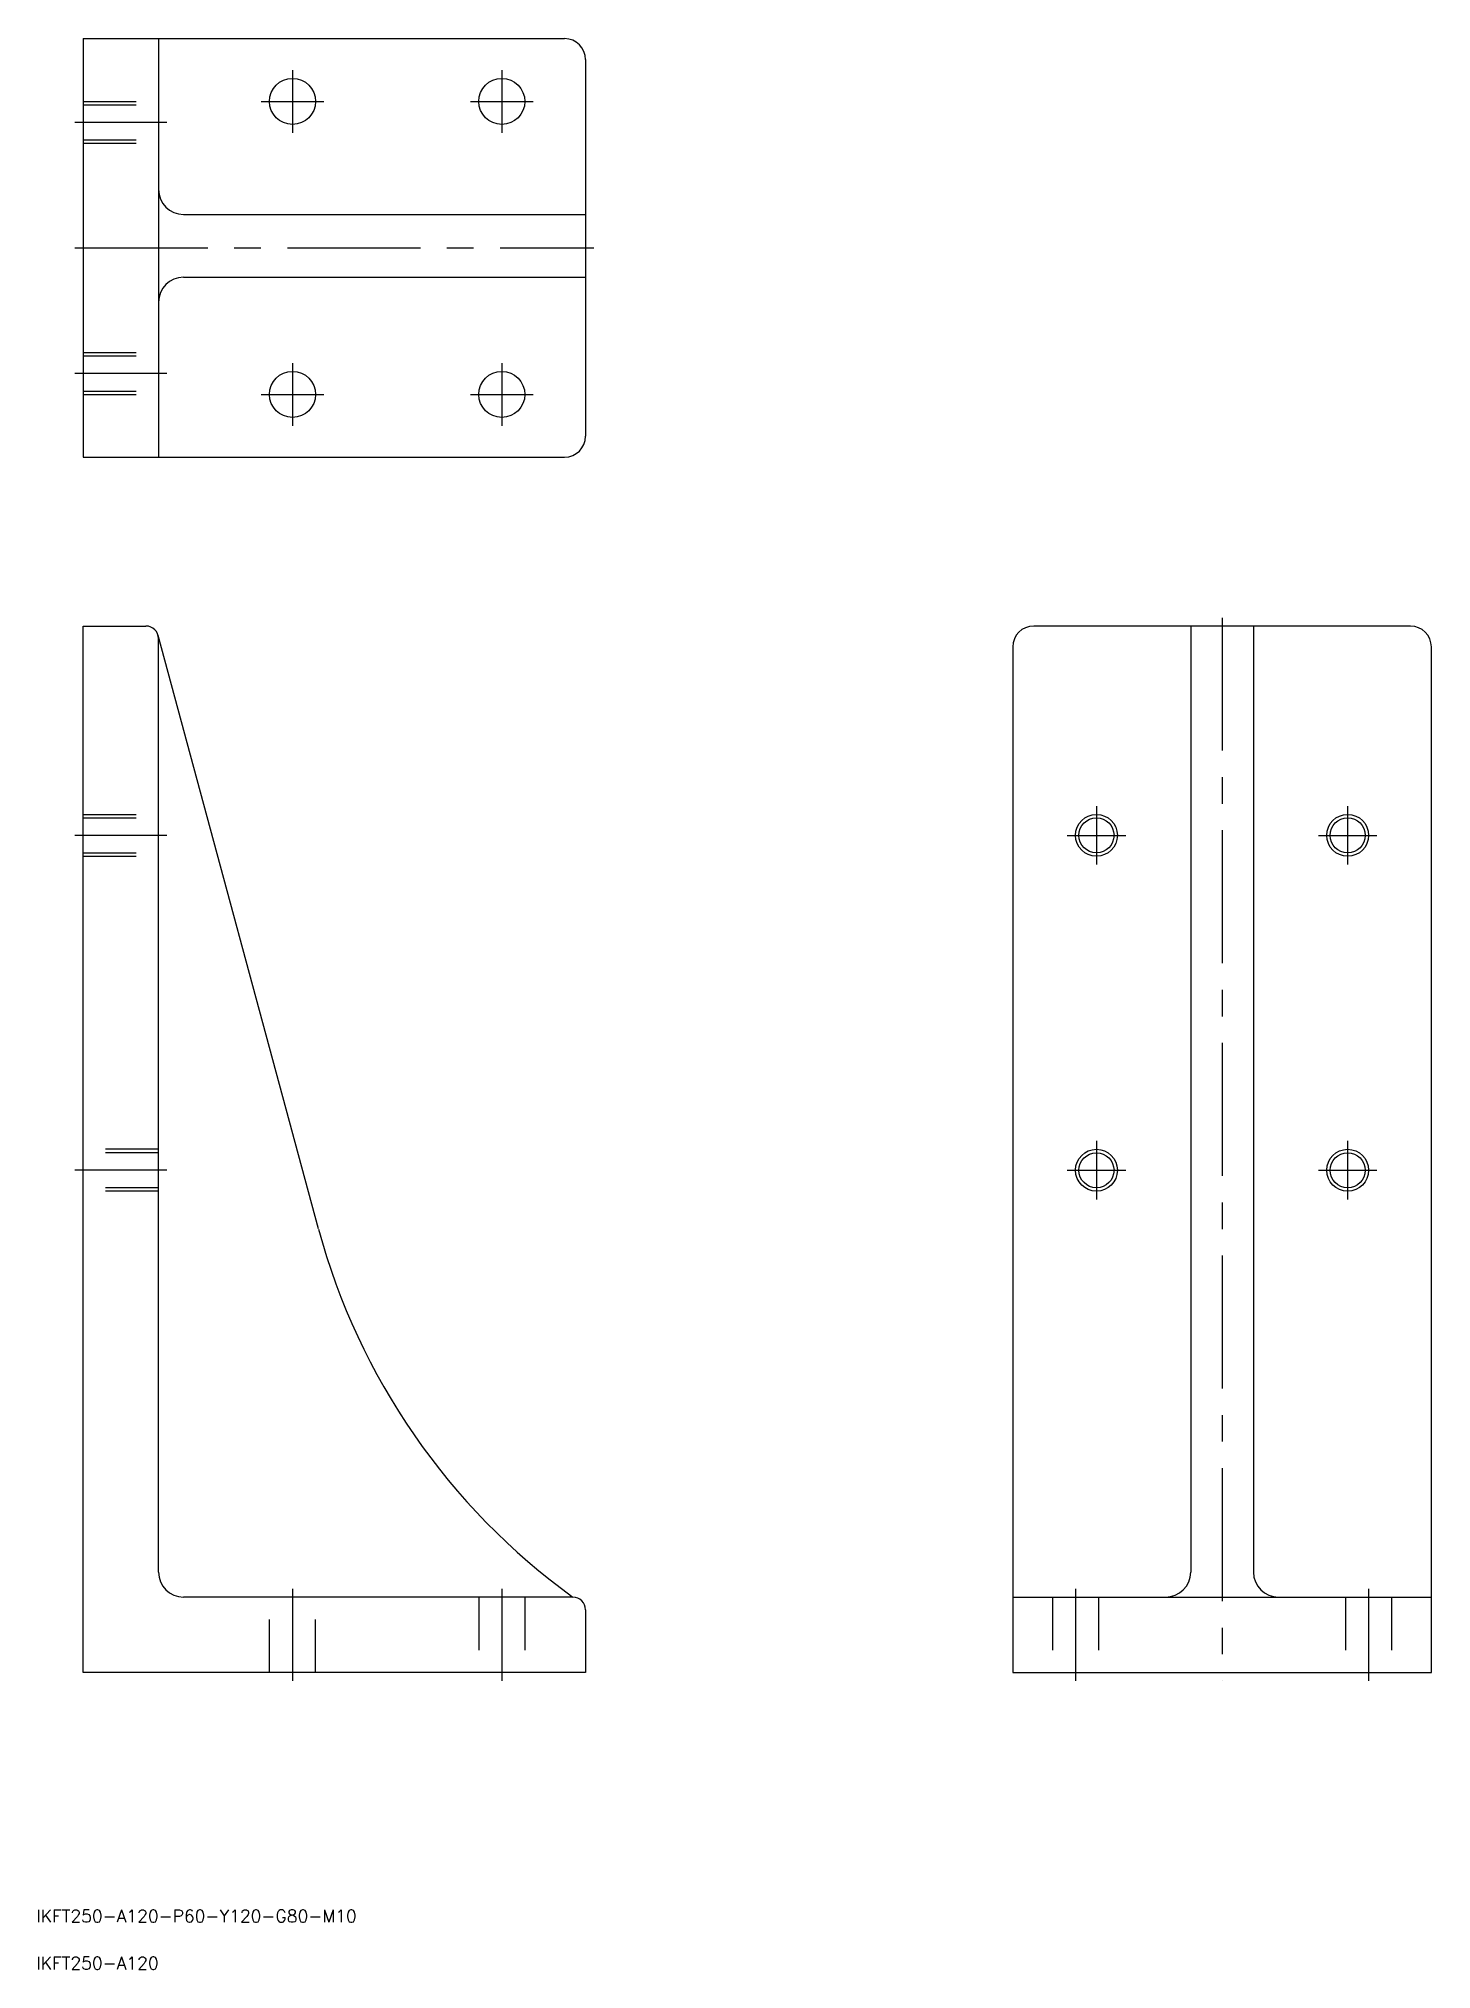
# Model space of a CAD drawing. Extents: x -283 to 50, y -71 to 390.
import ezdxf

# ---------------------------------------------------------------- set-up
doc = ezdxf.new("R2010")
doc.units = 0
doc.linetypes.add('CENTER', pattern=[50.8, 31.75, -6.35, 6.35, -6.35])
doc.linetypes.add('DASHED', pattern=[19.05, 12.7, -6.35])
doc.layers.get('0').update_dxf_attribs({"linetype": 'CONTINUOUS'})
doc.layers.add('CENTER', color=1, linetype='CENTER')
doc.styles.get("Standard").update_dxf_attribs({"font": 'txt.shx', "height": 3, "bigfont": 'bigfont.shx'})

msp = doc.modelspace()

# ---------------------------------------------------------------- linework, layer by layer
at = {"color": 7, "linetype": 'CONTINUOUS'}
for p, q in [((-272.06, 390.34), (-272.06, 290.34)), ((-272.06, 390.34), (-157.06, 390.34)), ((-254.06, 390.34), (-254.06, 290.34)), ((-152.06, 385.34), (-152.06, 295.34)), ((-248.06, 348.34), (-152.06, 348.34)), ((-248.06, 333.34), (-152.06, 333.34)), ((-272.06, 290.34), (-157.06, 290.34)), ((-272.06, 0), (-272.06, 250)), ((-272.06, 250), (-257.06, 250)), ((45, 250), (-45, 250)), ((-7.5, 250), (-7.5, 24)), ((7.5, 250), (7.5, 24)), ((-215.83, 105.96), (-254.16, 247.78)), ((-254.06, 24), (-254.06, 247)), ((-50, 245), (-50, 0)), ((50, 0), (50, 245)), ((-155.06, 18), (-248.06, 18)), ((-152.06, 15), (-152.06, 0)), ((-50, 18), (50, 18)), ((-152.06, 0), (-272.06, 0)), ((-50, 0), (50, 0))]:
    msp.add_line(p, q, dxfattribs=at)
at = {"color": 3, "linetype": 'DASHED'}
for p, q in [((-272.06, 375.34), (-254.06, 375.34)), ((-272.06, 374.53), (-254.06, 374.53)), ((-272.06, 366.15), (-254.06, 366.15)), ((-272.06, 365.34), (-254.06, 365.34)), ((-272.06, 315.34), (-254.06, 315.34)), ((-272.06, 314.53), (-254.06, 314.53)), ((-272.06, 306.15), (-254.06, 306.15)), ((-272.06, 305.34), (-254.06, 305.34)), ((-272.06, 205), (-254.06, 205)), ((-272.06, 204.19), (-254.06, 204.19)), ((-272.06, 195.81), (-254.06, 195.81)), ((-272.06, 195), (-254.06, 195)), ((-254.06, 125), (-272.06, 125)), ((-254.06, 124.19), (-272.06, 124.19)), ((-254.06, 115.81), (-272.06, 115.81)), ((-254.06, 115), (-272.06, 115)), ((-227.56, 0), (-227.56, 18)), ((-216.56, 0), (-216.56, 18)), ((-177.56, 18), (-177.56, 0)), ((-166.56, 18), (-166.56, 0)), ((-40.5, 18), (-40.5, 0)), ((-29.5, 18), (-29.5, 0)), ((29.5, 18), (29.5, 0)), ((40.5, 18), (40.5, 0))]:
    msp.add_line(p, q, dxfattribs=at)
at = {"color": 7, "linetype": 'CONTINUOUS'}
for centre, radius in [((-222.06, 375.34), 5.5), ((-172.06, 375.34), 5.5), ((-222.06, 305.34), 5.5), ((-172.06, 305.34), 5.5), ((-30, 200), 4.19), ((30, 200), 4.19), ((-30, 120), 4.19), ((30, 120), 4.19)]:
    msp.add_circle(centre, radius, dxfattribs=at)
at = {"color": 3, "linetype": 'CONTINUOUS'}
for centre in [(-30, 200), (30, 200), (-30, 120), (30, 120)]:
    msp.add_circle(centre, 5, dxfattribs=at)
at = {"color": 7, "linetype": 'CONTINUOUS'}
for centre, radius, start, end in [((-157.06, 385.34), 5, 0, 90), ((-248.06, 354.34), 6, 180, 270), ((-248.06, 327.34), 6, 90, 180), ((-157.06, 295.34), 5, 270, 0), ((-257.06, 247), 3, 0, 90), ((-45, 245), 5, 90, 180), ((45, 245), 5, 0, 90), ((-61.37, 147.7), 160, 195.1241, 234.1593), ((-248.06, 24), 6, 180, 270), ((-13.5, 24), 6, 270, 0), ((13.5, 24), 6, 180, 270), ((-155.06, 15), 3, 0, 90)]:
    msp.add_arc(centre, radius, start, end, dxfattribs=at)
at = {"layer": 'CENTER', "color": 1, "linetype": 'CENTER'}
for p, q in [((-222.06, 382.84), (-222.06, 367.84)), ((-172.06, 382.84), (-172.06, 367.84)), ((-229.56, 375.34), (-214.56, 375.34)), ((-179.56, 375.34), (-164.56, 375.34)), ((-252.06, 370.34), (-274.06, 370.34)), ((-274.06, 340.34), (-150.06, 340.34)), ((-252.06, 310.34), (-274.06, 310.34)), ((-222.06, 312.84), (-222.06, 297.84)), ((-172.06, 312.84), (-172.06, 297.84)), ((-229.56, 305.34), (-214.56, 305.34)), ((-179.56, 305.34), (-164.56, 305.34)), ((0, 252), (0, -2)), ((-30, 207), (-30, 193)), ((30, 207), (30, 193)), ((-252.06, 200), (-274.06, 200)), ((-37, 200), (-23, 200)), ((23, 200), (37, 200)), ((-30, 127), (-30, 113)), ((30, 127), (30, 113)), ((-252.06, 120), (-274.06, 120)), ((-37, 120), (-23, 120)), ((23, 120), (37, 120)), ((-222.06, 20), (-222.06, -2)), ((-172.06, 20), (-172.06, -2)), ((-35, 20), (-35, -2)), ((35, 20), (35, -2))]:
    msp.add_line(p, q, dxfattribs=at)

# ---------------------------------------------------------------- texts
at = {"color": 7, "linetype": 'CONTINUOUS'}
for s, p in [('IKFT250-A120-P60-Y120-G80-M10', (-283.21, -59.68)), ('IKFT250-A120', (-283.21, -70.92))]:
    msp.add_text(s, height=3, dxfattribs=at).set_placement(p)

doc.saveas('drawing.dxf')
